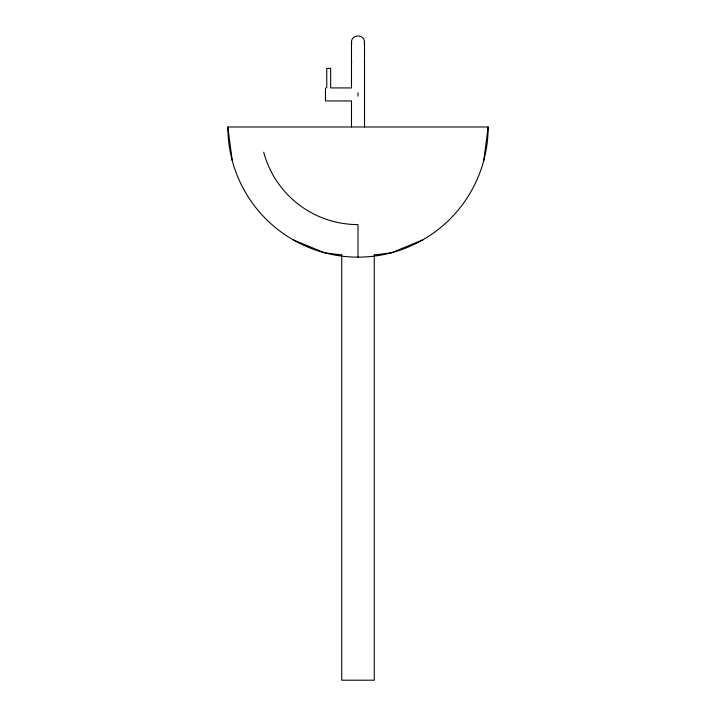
<?xml version="1.0" encoding="UTF-8"?>
<svg xmlns="http://www.w3.org/2000/svg" width="716" height="716" viewBox="0 0 716 716"><rect width="100%" height="100%" fill="white"/><g stroke="black" fill="none" stroke-linecap="round" stroke-linejoin="round"><path stroke-width="1.07" d="M326.756 87.925L326.756 68.396L330.667 68.396L330.667 87.925L351.493 87.925L351.493 42.36C351.144 33.938 364.856 33.938 364.507 42.36L364.507 126.974M364.283 44.061L364.507 42.36M483.739 160.67L488.169 126.974L227.831 126.974L232.261 160.67M423.084 239.708L391.688 252.712L374.298 255.003M341.702 255.003L324.312 252.712L292.916 239.708M351.493 42.36L351.717 44.061M374.271 254.824L374.271 680.2L341.729 680.2L341.729 254.824M358 92.749L358 96.114M227.831 126.974A130.169 130.169 0 0 0 358 257.142L358 224.6A97.627 97.627 0 0 1 263.703 152.239M351.493 126.974L351.493 100.938L325.458 100.938L325.458 87.925M488.169 126.974A130.169 130.169 0 0 1 358 257.142M351.717 62.113A6.507 0.85 0 0 1 351.717 61.674M364.283 61.674A6.507 0.85 0 0 1 364.283 62.113"/></g></svg>
